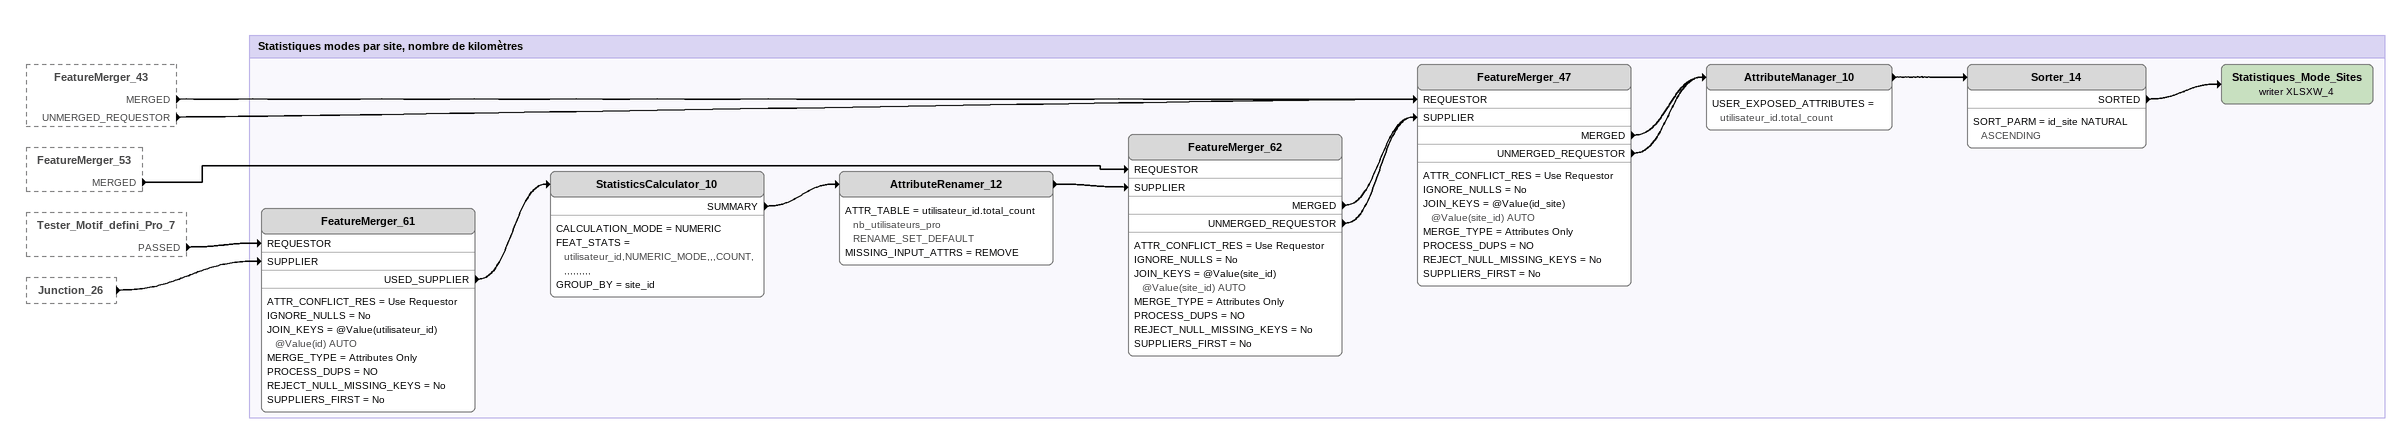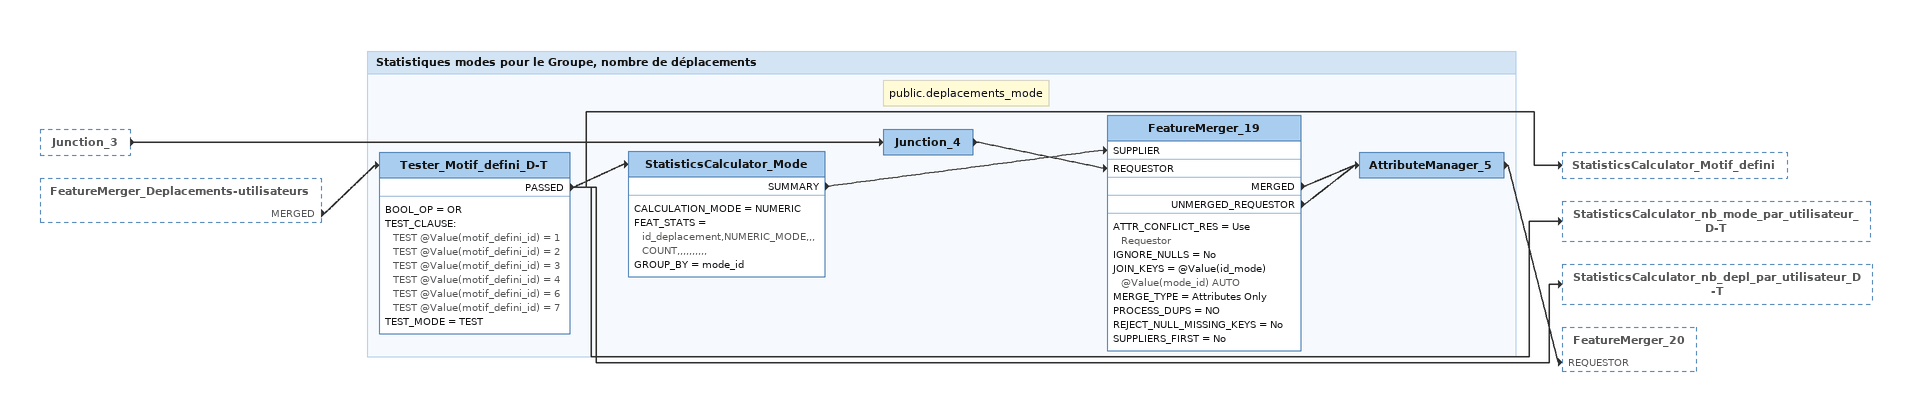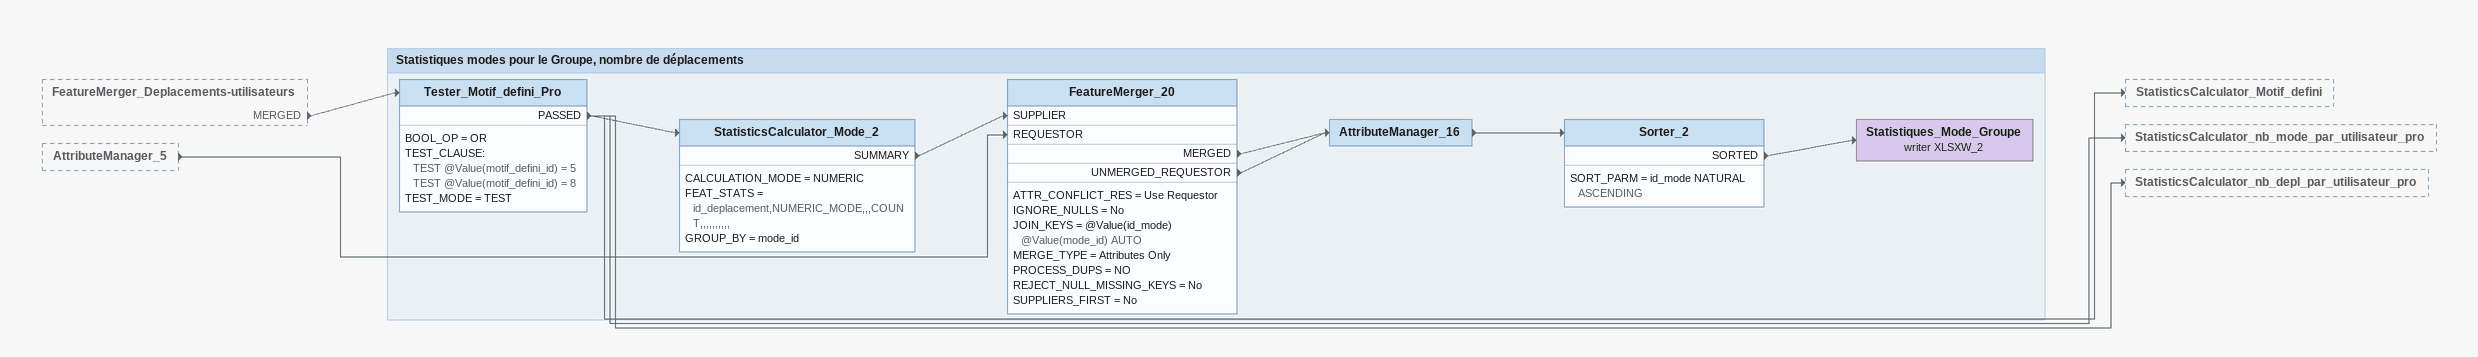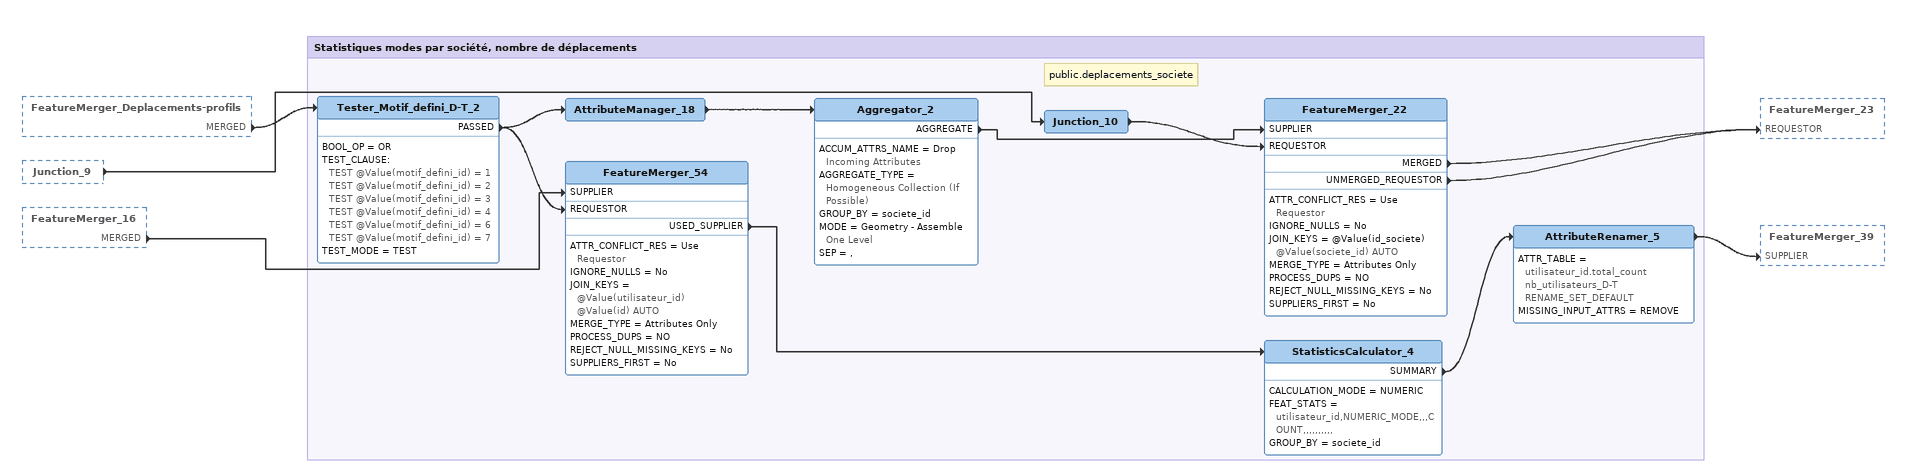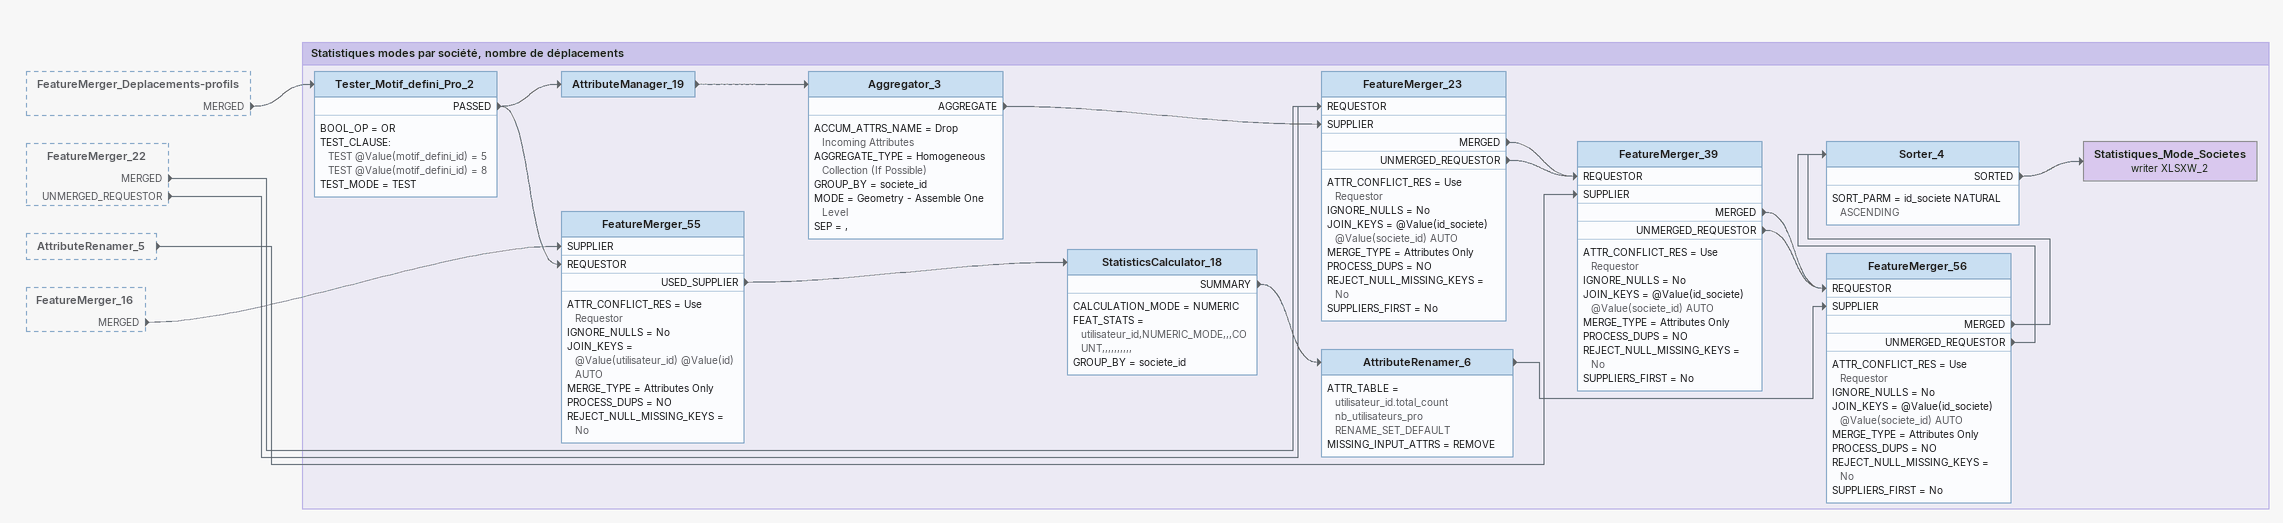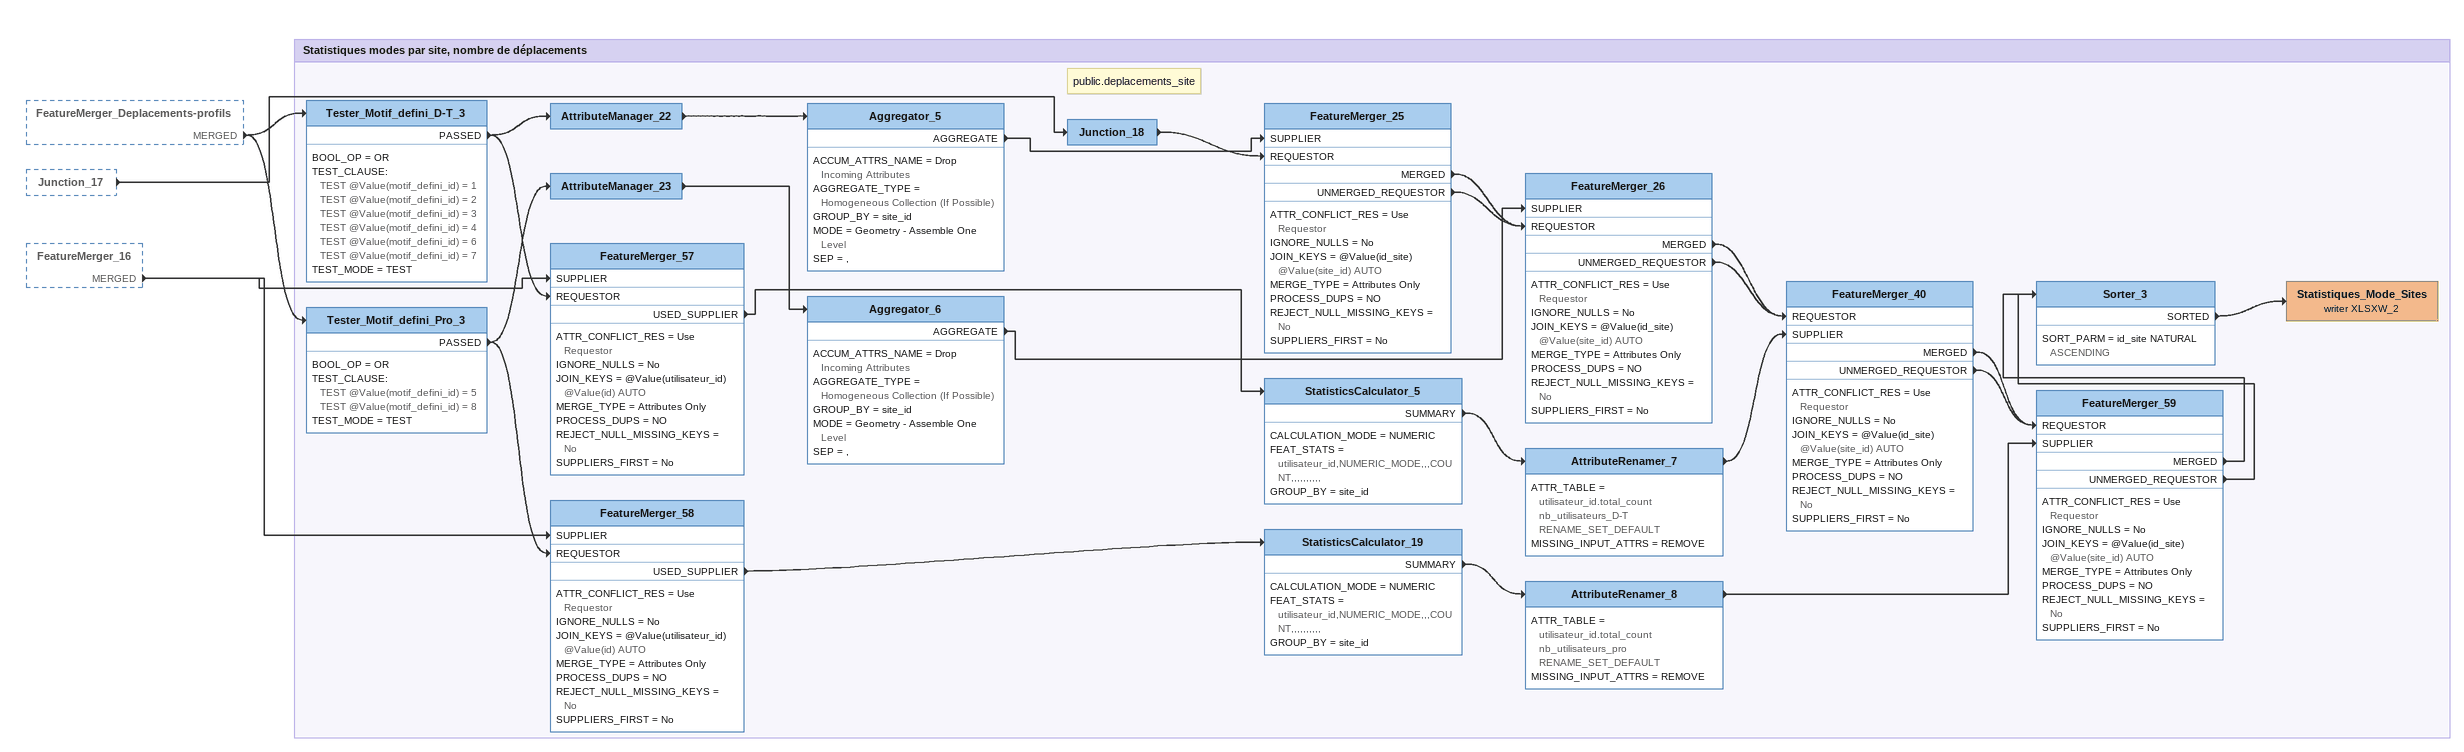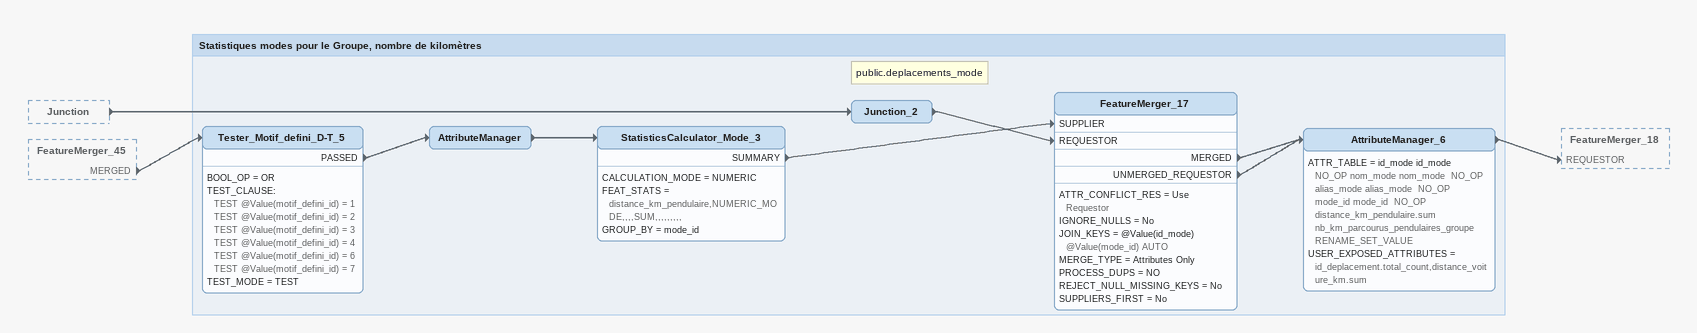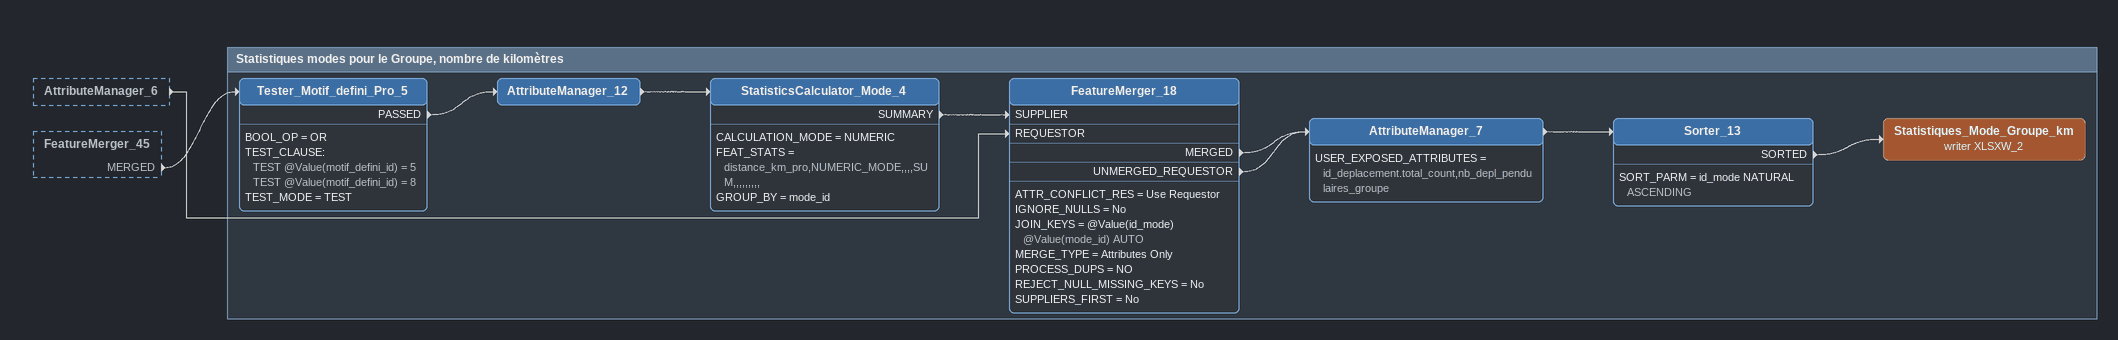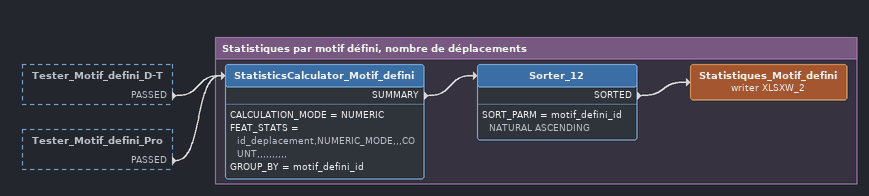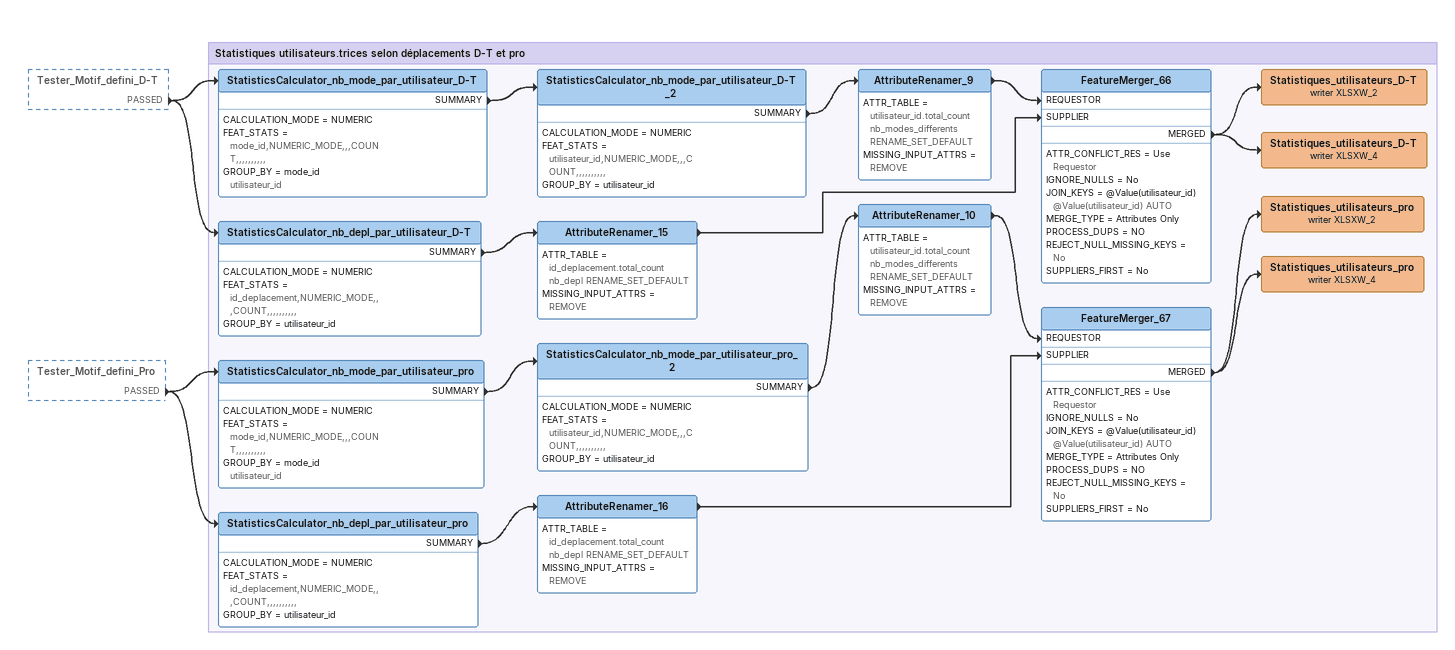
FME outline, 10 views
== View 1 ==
FeatureMerger_43 [outside]
    MERGED -> FeatureMerger_47 [REQUESTOR]
    UNMERGED_REQUESTOR -> FeatureMerger_47 [REQUESTOR]
FeatureMerger_53 [outside]
    MERGED -> FeatureMerger_62 [REQUESTOR]
Tester_Motif_defini_Pro_7 [outside]
    PASSED -> FeatureMerger_61 [REQUESTOR]
Junction_26 [outside]
    -> FeatureMerger_61 [SUPPLIER]

Bookmark: Statistiques modes par site, nombre de kilomètres
FeatureMerger_61
    ATTR_CONFLICT_RES = Use Requestor
    IGNORE_NULLS = No
    JOIN_KEYS = @Value(utilisateur_id) @Value(id) AUTO
    MERGE_TYPE = Attributes Only
    PROCESS_DUPS = NO
    REJECT_NULL_MISSING_KEYS = No
    SUPPLIERS_FIRST = No
    USED_SUPPLIER -> StatisticsCalculator_10
StatisticsCalculator_10
    CALCULATION_MODE = NUMERIC
    FEAT_STATS = utilisateur_id,NUMERIC_MODE,,,COUNT,,,,,,,,,,
    GROUP_BY = site_id
    SUMMARY -> AttributeRenamer_12
AttributeRenamer_12
    ATTR_TABLE = utilisateur_id.total_count nb_utilisateurs_pro RENAME_SET_DEFAULT
    MISSING_INPUT_ATTRS = REMOVE
    -> FeatureMerger_62 [SUPPLIER]
FeatureMerger_62
    ATTR_CONFLICT_RES = Use Requestor
    IGNORE_NULLS = No
    JOIN_KEYS = @Value(site_id) @Value(site_id) AUTO
    MERGE_TYPE = Attributes Only
    PROCESS_DUPS = NO
    REJECT_NULL_MISSING_KEYS = No
    SUPPLIERS_FIRST = No
    MERGED -> FeatureMerger_47 [SUPPLIER]
    UNMERGED_REQUESTOR -> FeatureMerger_47 [SUPPLIER]
FeatureMerger_47
    ATTR_CONFLICT_RES = Use Requestor
    IGNORE_NULLS = No
    JOIN_KEYS = @Value(id_site) @Value(site_id) AUTO
    MERGE_TYPE = Attributes Only
    PROCESS_DUPS = NO
    REJECT_NULL_MISSING_KEYS = No
    SUPPLIERS_FIRST = No
    MERGED -> AttributeManager_10
    UNMERGED_REQUESTOR -> AttributeManager_10
AttributeManager_10
    USER_EXPOSED_ATTRIBUTES = utilisateur_id.total_count
    -> Sorter_14
Sorter_14
    SORT_PARM = id_site NATURAL ASCENDING
    SORTED -> Statistiques_Mode_Sites (writer XLSXW_4)
Statistiques_Mode_Sites (writer XLSXW_4)

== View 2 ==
Junction_3 [outside]
    -> Junction_4
FeatureMerger_Deplacements-utilisateurs [outside]
    MERGED -> Tester_Motif_defini_D-T

Bookmark: Statistiques modes pour le Groupe, nombre de déplacements
Note: public.deplacements_mode
Junction_4
    -> FeatureMerger_19 [REQUESTOR]
Tester_Motif_defini_D-T
    BOOL_OP = OR
    TEST_CLAUSE:
      TEST @Value(motif_defini_id) = 1
      TEST @Value(motif_defini_id) = 2
      TEST @Value(motif_defini_id) = 3
      TEST @Value(motif_defini_id) = 4
      TEST @Value(motif_defini_id) = 6
      TEST @Value(motif_defini_id) = 7
    TEST_MODE = TEST
    PASSED -> StatisticsCalculator_Mode
    PASSED -> StatisticsCalculator_Motif_defini
    PASSED -> StatisticsCalculator_nb_mode_par_utilisateur_D-T
    PASSED -> StatisticsCalculator_nb_depl_par_utilisateur_D-T
StatisticsCalculator_Mode
    CALCULATION_MODE = NUMERIC
    FEAT_STATS = id_deplacement,NUMERIC_MODE,,,COUNT,,,,,,,,,,
    GROUP_BY = mode_id
    SUMMARY -> FeatureMerger_19 [SUPPLIER]
FeatureMerger_19
    ATTR_CONFLICT_RES = Use Requestor
    IGNORE_NULLS = No
    JOIN_KEYS = @Value(id_mode) @Value(mode_id) AUTO
    MERGE_TYPE = Attributes Only
    PROCESS_DUPS = NO
    REJECT_NULL_MISSING_KEYS = No
    SUPPLIERS_FIRST = No
    MERGED -> AttributeManager_5
    UNMERGED_REQUESTOR -> AttributeManager_5
AttributeManager_5
    -> FeatureMerger_20 [REQUESTOR]

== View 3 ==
FeatureMerger_Deplacements-utilisateurs [outside]
    MERGED -> Tester_Motif_defini_Pro
AttributeManager_5 [outside]
    -> FeatureMerger_20 [REQUESTOR]

Bookmark: Statistiques modes pour le Groupe, nombre de déplacements
Tester_Motif_defini_Pro
    BOOL_OP = OR
    TEST_CLAUSE:
      TEST @Value(motif_defini_id) = 5
      TEST @Value(motif_defini_id) = 8
    TEST_MODE = TEST
    PASSED -> StatisticsCalculator_Mode_2
    PASSED -> StatisticsCalculator_Motif_defini
    PASSED -> StatisticsCalculator_nb_mode_par_utilisateur_pro
    PASSED -> StatisticsCalculator_nb_depl_par_utilisateur_pro
StatisticsCalculator_Mode_2
    CALCULATION_MODE = NUMERIC
    FEAT_STATS = id_deplacement,NUMERIC_MODE,,,COUNT,,,,,,,,,,
    GROUP_BY = mode_id
    SUMMARY -> FeatureMerger_20 [SUPPLIER]
FeatureMerger_20
    ATTR_CONFLICT_RES = Use Requestor
    IGNORE_NULLS = No
    JOIN_KEYS = @Value(id_mode) @Value(mode_id) AUTO
    MERGE_TYPE = Attributes Only
    PROCESS_DUPS = NO
    REJECT_NULL_MISSING_KEYS = No
    SUPPLIERS_FIRST = No
    MERGED -> AttributeManager_16
    UNMERGED_REQUESTOR -> AttributeManager_16
AttributeManager_16
    -> Sorter_2
Sorter_2
    SORT_PARM = id_mode NATURAL ASCENDING
    SORTED -> Statistiques_Mode_Groupe (writer XLSXW_2)
Statistiques_Mode_Groupe (writer XLSXW_2)

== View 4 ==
FeatureMerger_Deplacements-profils [outside]
    MERGED -> Tester_Motif_defini_D-T_2
Junction_9 [outside]
    -> Junction_10
FeatureMerger_16 [outside]
    MERGED -> FeatureMerger_54 [SUPPLIER]

Bookmark: Statistiques modes par société, nombre de déplacements
Note: public.deplacements_societe
Junction_10
    -> FeatureMerger_22 [REQUESTOR]
Tester_Motif_defini_D-T_2
    BOOL_OP = OR
    TEST_CLAUSE:
      TEST @Value(motif_defini_id) = 1
      TEST @Value(motif_defini_id) = 2
      TEST @Value(motif_defini_id) = 3
      TEST @Value(motif_defini_id) = 4
      TEST @Value(motif_defini_id) = 6
      TEST @Value(motif_defini_id) = 7
    TEST_MODE = TEST
    PASSED -> AttributeManager_18
    PASSED -> FeatureMerger_54 [REQUESTOR]
AttributeManager_18
    -> Aggregator_2
Aggregator_2
    ACCUM_ATTRS_NAME = Drop Incoming Attributes
    AGGREGATE_TYPE = Homogeneous Collection (If Possible)
    GROUP_BY = societe_id
    MODE = Geometry - Assemble One Level
    SEP = ,
    AGGREGATE -> FeatureMerger_22 [SUPPLIER]
FeatureMerger_22
    ATTR_CONFLICT_RES = Use Requestor
    IGNORE_NULLS = No
    JOIN_KEYS = @Value(id_societe) @Value(societe_id) AUTO
    MERGE_TYPE = Attributes Only
    PROCESS_DUPS = NO
    REJECT_NULL_MISSING_KEYS = No
    SUPPLIERS_FIRST = No
    MERGED -> FeatureMerger_23 [REQUESTOR]
    UNMERGED_REQUESTOR -> FeatureMerger_23 [REQUESTOR]
FeatureMerger_54
    ATTR_CONFLICT_RES = Use Requestor
    IGNORE_NULLS = No
    JOIN_KEYS = @Value(utilisateur_id) @Value(id) AUTO
    MERGE_TYPE = Attributes Only
    PROCESS_DUPS = NO
    REJECT_NULL_MISSING_KEYS = No
    SUPPLIERS_FIRST = No
    USED_SUPPLIER -> StatisticsCalculator_4
StatisticsCalculator_4
    CALCULATION_MODE = NUMERIC
    FEAT_STATS = utilisateur_id,NUMERIC_MODE,,,COUNT,,,,,,,,,,
    GROUP_BY = societe_id
    SUMMARY -> AttributeRenamer_5
AttributeRenamer_5
    ATTR_TABLE = utilisateur_id.total_count nb_utilisateurs_D-T RENAME_SET_DEFAULT
    MISSING_INPUT_ATTRS = REMOVE
    -> FeatureMerger_39 [SUPPLIER]

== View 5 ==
FeatureMerger_Deplacements-profils [outside]
    MERGED -> Tester_Motif_defini_Pro_2
FeatureMerger_22 [outside]
    MERGED -> FeatureMerger_23 [REQUESTOR]
    UNMERGED_REQUESTOR -> FeatureMerger_23 [REQUESTOR]
AttributeRenamer_5 [outside]
    -> FeatureMerger_39 [SUPPLIER]
FeatureMerger_16 [outside]
    MERGED -> FeatureMerger_55 [SUPPLIER]

Bookmark: Statistiques modes par société, nombre de déplacements
Tester_Motif_defini_Pro_2
    BOOL_OP = OR
    TEST_CLAUSE:
      TEST @Value(motif_defini_id) = 5
      TEST @Value(motif_defini_id) = 8
    TEST_MODE = TEST
    PASSED -> AttributeManager_19
    PASSED -> FeatureMerger_55 [REQUESTOR]
AttributeManager_19
    -> Aggregator_3
Aggregator_3
    ACCUM_ATTRS_NAME = Drop Incoming Attributes
    AGGREGATE_TYPE = Homogeneous Collection (If Possible)
    GROUP_BY = societe_id
    MODE = Geometry - Assemble One Level
    SEP = ,
    AGGREGATE -> FeatureMerger_23 [SUPPLIER]
FeatureMerger_23
    ATTR_CONFLICT_RES = Use Requestor
    IGNORE_NULLS = No
    JOIN_KEYS = @Value(id_societe) @Value(societe_id) AUTO
    MERGE_TYPE = Attributes Only
    PROCESS_DUPS = NO
    REJECT_NULL_MISSING_KEYS = No
    SUPPLIERS_FIRST = No
    MERGED -> FeatureMerger_39 [REQUESTOR]
    UNMERGED_REQUESTOR -> FeatureMerger_39 [REQUESTOR]
FeatureMerger_39
    ATTR_CONFLICT_RES = Use Requestor
    IGNORE_NULLS = No
    JOIN_KEYS = @Value(id_societe) @Value(societe_id) AUTO
    MERGE_TYPE = Attributes Only
    PROCESS_DUPS = NO
    REJECT_NULL_MISSING_KEYS = No
    SUPPLIERS_FIRST = No
    MERGED -> FeatureMerger_56 [REQUESTOR]
    UNMERGED_REQUESTOR -> FeatureMerger_56 [REQUESTOR]
FeatureMerger_55
    ATTR_CONFLICT_RES = Use Requestor
    IGNORE_NULLS = No
    JOIN_KEYS = @Value(utilisateur_id) @Value(id) AUTO
    MERGE_TYPE = Attributes Only
    PROCESS_DUPS = NO
    REJECT_NULL_MISSING_KEYS = No
    USED_SUPPLIER -> StatisticsCalculator_18
StatisticsCalculator_18
    CALCULATION_MODE = NUMERIC
    FEAT_STATS = utilisateur_id,NUMERIC_MODE,,,COUNT,,,,,,,,,,
    GROUP_BY = societe_id
    SUMMARY -> AttributeRenamer_6
AttributeRenamer_6
    ATTR_TABLE = utilisateur_id.total_count nb_utilisateurs_pro RENAME_SET_DEFAULT
    MISSING_INPUT_ATTRS = REMOVE
    -> FeatureMerger_56 [SUPPLIER]
FeatureMerger_56
    ATTR_CONFLICT_RES = Use Requestor
    IGNORE_NULLS = No
    JOIN_KEYS = @Value(id_societe) @Value(societe_id) AUTO
    MERGE_TYPE = Attributes Only
    PROCESS_DUPS = NO
    REJECT_NULL_MISSING_KEYS = No
    SUPPLIERS_FIRST = No
    MERGED -> Sorter_4
    UNMERGED_REQUESTOR -> Sorter_4
Sorter_4
    SORT_PARM = id_societe NATURAL ASCENDING
    SORTED -> Statistiques_Mode_Societes (writer XLSXW_2)
Statistiques_Mode_Societes (writer XLSXW_2)

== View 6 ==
FeatureMerger_Deplacements-profils [outside]
    MERGED -> Tester_Motif_defini_D-T_3
    MERGED -> Tester_Motif_defini_Pro_3
Junction_17 [outside]
    -> Junction_18
FeatureMerger_16 [outside]
    MERGED -> FeatureMerger_57 [SUPPLIER]
    MERGED -> FeatureMerger_58 [SUPPLIER]

Bookmark: Statistiques modes par site, nombre de déplacements
Note: public.deplacements_site
Junction_18
    -> FeatureMerger_25 [REQUESTOR]
Tester_Motif_defini_D-T_3
    BOOL_OP = OR
    TEST_CLAUSE:
      TEST @Value(motif_defini_id) = 1
      TEST @Value(motif_defini_id) = 2
      TEST @Value(motif_defini_id) = 3
      TEST @Value(motif_defini_id) = 4
      TEST @Value(motif_defini_id) = 6
      TEST @Value(motif_defini_id) = 7
    TEST_MODE = TEST
    PASSED -> AttributeManager_22
    PASSED -> FeatureMerger_57 [REQUESTOR]
AttributeManager_22
    -> Aggregator_5
Aggregator_5
    ACCUM_ATTRS_NAME = Drop Incoming Attributes
    AGGREGATE_TYPE = Homogeneous Collection (If Possible)
    GROUP_BY = site_id
    MODE = Geometry - Assemble One Level
    SEP = ,
    AGGREGATE -> FeatureMerger_25 [SUPPLIER]
FeatureMerger_25
    ATTR_CONFLICT_RES = Use Requestor
    IGNORE_NULLS = No
    JOIN_KEYS = @Value(id_site) @Value(site_id) AUTO
    MERGE_TYPE = Attributes Only
    PROCESS_DUPS = NO
    REJECT_NULL_MISSING_KEYS = No
    SUPPLIERS_FIRST = No
    MERGED -> FeatureMerger_26 [REQUESTOR]
    UNMERGED_REQUESTOR -> FeatureMerger_26 [REQUESTOR]
FeatureMerger_57
    ATTR_CONFLICT_RES = Use Requestor
    IGNORE_NULLS = No
    JOIN_KEYS = @Value(utilisateur_id) @Value(id) AUTO
    MERGE_TYPE = Attributes Only
    PROCESS_DUPS = NO
    REJECT_NULL_MISSING_KEYS = No
    SUPPLIERS_FIRST = No
    USED_SUPPLIER -> StatisticsCalculator_5
StatisticsCalculator_5
    CALCULATION_MODE = NUMERIC
    FEAT_STATS = utilisateur_id,NUMERIC_MODE,,,COUNT,,,,,,,,,,
    GROUP_BY = site_id
    SUMMARY -> AttributeRenamer_7
AttributeRenamer_7
    ATTR_TABLE = utilisateur_id.total_count nb_utilisateurs_D-T RENAME_SET_DEFAULT
    MISSING_INPUT_ATTRS = REMOVE
    -> FeatureMerger_40 [SUPPLIER]
Tester_Motif_defini_Pro_3
    BOOL_OP = OR
    TEST_CLAUSE:
      TEST @Value(motif_defini_id) = 5
      TEST @Value(motif_defini_id) = 8
    TEST_MODE = TEST
    PASSED -> AttributeManager_23
    PASSED -> FeatureMerger_58 [REQUESTOR]
AttributeManager_23
    -> Aggregator_6
Aggregator_6
    ACCUM_ATTRS_NAME = Drop Incoming Attributes
    AGGREGATE_TYPE = Homogeneous Collection (If Possible)
    GROUP_BY = site_id
    MODE = Geometry - Assemble One Level
    SEP = ,
    AGGREGATE -> FeatureMerger_26 [SUPPLIER]
FeatureMerger_26
    ATTR_CONFLICT_RES = Use Requestor
    IGNORE_NULLS = No
    JOIN_KEYS = @Value(id_site) @Value(site_id) AUTO
    MERGE_TYPE = Attributes Only
    PROCESS_DUPS = NO
    REJECT_NULL_MISSING_KEYS = No
    SUPPLIERS_FIRST = No
    MERGED -> FeatureMerger_40 [REQUESTOR]
    UNMERGED_REQUESTOR -> FeatureMerger_40 [REQUESTOR]
FeatureMerger_40
    ATTR_CONFLICT_RES = Use Requestor
    IGNORE_NULLS = No
    JOIN_KEYS = @Value(id_site) @Value(site_id) AUTO
    MERGE_TYPE = Attributes Only
    PROCESS_DUPS = NO
    REJECT_NULL_MISSING_KEYS = No
    SUPPLIERS_FIRST = No
    MERGED -> FeatureMerger_59 [REQUESTOR]
    UNMERGED_REQUESTOR -> FeatureMerger_59 [REQUESTOR]
FeatureMerger_58
    ATTR_CONFLICT_RES = Use Requestor
    IGNORE_NULLS = No
    JOIN_KEYS = @Value(utilisateur_id) @Value(id) AUTO
    MERGE_TYPE = Attributes Only
    PROCESS_DUPS = NO
    REJECT_NULL_MISSING_KEYS = No
    SUPPLIERS_FIRST = No
    USED_SUPPLIER -> StatisticsCalculator_19
StatisticsCalculator_19
    CALCULATION_MODE = NUMERIC
    FEAT_STATS = utilisateur_id,NUMERIC_MODE,,,COUNT,,,,,,,,,,
    GROUP_BY = site_id
    SUMMARY -> AttributeRenamer_8
AttributeRenamer_8
    ATTR_TABLE = utilisateur_id.total_count nb_utilisateurs_pro RENAME_SET_DEFAULT
    MISSING_INPUT_ATTRS = REMOVE
    -> FeatureMerger_59 [SUPPLIER]
FeatureMerger_59
    ATTR_CONFLICT_RES = Use Requestor
    IGNORE_NULLS = No
    JOIN_KEYS = @Value(id_site) @Value(site_id) AUTO
    MERGE_TYPE = Attributes Only
    PROCESS_DUPS = NO
    REJECT_NULL_MISSING_KEYS = No
    SUPPLIERS_FIRST = No
    MERGED -> Sorter_3
    UNMERGED_REQUESTOR -> Sorter_3
Sorter_3
    SORT_PARM = id_site NATURAL ASCENDING
    SORTED -> Statistiques_Mode_Sites (writer XLSXW_2)
Statistiques_Mode_Sites (writer XLSXW_2)

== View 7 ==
Junction [outside]
    -> Junction_2
FeatureMerger_45 [outside]
    MERGED -> Tester_Motif_defini_D-T_5

Bookmark: Statistiques modes pour le Groupe, nombre de kilomètres
Note: public.deplacements_mode
Junction_2
    -> FeatureMerger_17 [REQUESTOR]
Tester_Motif_defini_D-T_5
    BOOL_OP = OR
    TEST_CLAUSE:
      TEST @Value(motif_defini_id) = 1
      TEST @Value(motif_defini_id) = 2
      TEST @Value(motif_defini_id) = 3
      TEST @Value(motif_defini_id) = 4
      TEST @Value(motif_defini_id) = 6
      TEST @Value(motif_defini_id) = 7
    TEST_MODE = TEST
    PASSED -> AttributeManager
AttributeManager
    -> StatisticsCalculator_Mode_3
StatisticsCalculator_Mode_3
    CALCULATION_MODE = NUMERIC
    FEAT_STATS = distance_km_pendulaire,NUMERIC_MODE,,,,SUM,,,,,,,,,
    GROUP_BY = mode_id
    SUMMARY -> FeatureMerger_17 [SUPPLIER]
FeatureMerger_17
    ATTR_CONFLICT_RES = Use Requestor
    IGNORE_NULLS = No
    JOIN_KEYS = @Value(id_mode) @Value(mode_id) AUTO
    MERGE_TYPE = Attributes Only
    PROCESS_DUPS = NO
    REJECT_NULL_MISSING_KEYS = No
    SUPPLIERS_FIRST = No
    MERGED -> AttributeManager_6
    UNMERGED_REQUESTOR -> AttributeManager_6
AttributeManager_6
    ATTR_TABLE = id_mode id_mode  NO_OP nom_mode nom_mode  NO_OP alias_mode alias_mode  NO_OP mode_id mode_id  NO_OP distance_km_pendulaire.sum nb_km_parcourus_pendulaires_groupe  RENAME_SET_VALUE
    USER_EXPOSED_ATTRIBUTES = id_deplacement.total_count,distance_voiture_km.sum
    -> FeatureMerger_18 [REQUESTOR]

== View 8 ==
AttributeManager_6 [outside]
    -> FeatureMerger_18 [REQUESTOR]
FeatureMerger_45 [outside]
    MERGED -> Tester_Motif_defini_Pro_5

Bookmark: Statistiques modes pour le Groupe, nombre de kilomètres
Tester_Motif_defini_Pro_5
    BOOL_OP = OR
    TEST_CLAUSE:
      TEST @Value(motif_defini_id) = 5
      TEST @Value(motif_defini_id) = 8
    TEST_MODE = TEST
    PASSED -> AttributeManager_12
AttributeManager_12
    -> StatisticsCalculator_Mode_4
StatisticsCalculator_Mode_4
    CALCULATION_MODE = NUMERIC
    FEAT_STATS = distance_km_pro,NUMERIC_MODE,,,,SUM,,,,,,,,,
    GROUP_BY = mode_id
    SUMMARY -> FeatureMerger_18 [SUPPLIER]
FeatureMerger_18
    ATTR_CONFLICT_RES = Use Requestor
    IGNORE_NULLS = No
    JOIN_KEYS = @Value(id_mode) @Value(mode_id) AUTO
    MERGE_TYPE = Attributes Only
    PROCESS_DUPS = NO
    REJECT_NULL_MISSING_KEYS = No
    SUPPLIERS_FIRST = No
    MERGED -> AttributeManager_7
    UNMERGED_REQUESTOR -> AttributeManager_7
AttributeManager_7
    USER_EXPOSED_ATTRIBUTES = id_deplacement.total_count,nb_depl_pendulaires_groupe
    -> Sorter_13
Sorter_13
    SORT_PARM = id_mode NATURAL ASCENDING
    SORTED -> Statistiques_Mode_Groupe_km (writer XLSXW_2)
Statistiques_Mode_Groupe_km (writer XLSXW_2)

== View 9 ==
Tester_Motif_defini_D-T [outside]
    PASSED -> StatisticsCalculator_Motif_defini
Tester_Motif_defini_Pro [outside]
    PASSED -> StatisticsCalculator_Motif_defini

Bookmark: Statistiques par motif défini, nombre de déplacements
StatisticsCalculator_Motif_defini
    CALCULATION_MODE = NUMERIC
    FEAT_STATS = id_deplacement,NUMERIC_MODE,,,COUNT,,,,,,,,,,
    GROUP_BY = motif_defini_id
    SUMMARY -> Sorter_12
Sorter_12
    SORT_PARM = motif_defini_id NATURAL ASCENDING
    SORTED -> Statistiques_Motif_defini (writer XLSXW_2)
Statistiques_Motif_defini (writer XLSXW_2)

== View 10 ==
Tester_Motif_defini_D-T [outside]
    PASSED -> StatisticsCalculator_nb_mode_par_utilisateur_D-T
    PASSED -> StatisticsCalculator_nb_depl_par_utilisateur_D-T
Tester_Motif_defini_Pro [outside]
    PASSED -> StatisticsCalculator_nb_mode_par_utilisateur_pro
    PASSED -> StatisticsCalculator_nb_depl_par_utilisateur_pro

Bookmark: Statistiques utilisateurs.trices selon déplacements D-T et pro
StatisticsCalculator_nb_mode_par_utilisateur_D-T
    CALCULATION_MODE = NUMERIC
    FEAT_STATS = mode_id,NUMERIC_MODE,,,COUNT,,,,,,,,,,
    GROUP_BY = mode_id utilisateur_id
    SUMMARY -> StatisticsCalculator_nb_mode_par_utilisateur_D-T_2
StatisticsCalculator_nb_mode_par_utilisateur_D-T_2
    CALCULATION_MODE = NUMERIC
    FEAT_STATS = utilisateur_id,NUMERIC_MODE,,,COUNT,,,,,,,,,,
    GROUP_BY = utilisateur_id
    SUMMARY -> AttributeRenamer_9
AttributeRenamer_9
    ATTR_TABLE = utilisateur_id.total_count nb_modes_differents RENAME_SET_DEFAULT
    MISSING_INPUT_ATTRS = REMOVE
    -> FeatureMerger_66 [REQUESTOR]
StatisticsCalculator_nb_depl_par_utilisateur_D-T
    CALCULATION_MODE = NUMERIC
    FEAT_STATS = id_deplacement,NUMERIC_MODE,,,COUNT,,,,,,,,,,
    GROUP_BY = utilisateur_id
    SUMMARY -> AttributeRenamer_15
AttributeRenamer_15
    ATTR_TABLE = id_deplacement.total_count nb_depl RENAME_SET_DEFAULT
    MISSING_INPUT_ATTRS = REMOVE
    -> FeatureMerger_66 [SUPPLIER]
FeatureMerger_66
    ATTR_CONFLICT_RES = Use Requestor
    IGNORE_NULLS = No
    JOIN_KEYS = @Value(utilisateur_id) @Value(utilisateur_id) AUTO
    MERGE_TYPE = Attributes Only
    PROCESS_DUPS = NO
    REJECT_NULL_MISSING_KEYS = No
    SUPPLIERS_FIRST = No
    MERGED -> Statistiques_utilisateurs_D-T (writer XLSXW_2)
    MERGED -> Statistiques_utilisateurs_D-T (writer XLSXW_4)
Statistiques_utilisateurs_D-T (writer XLSXW_2)
Statistiques_utilisateurs_D-T (writer XLSXW_4)
StatisticsCalculator_nb_mode_par_utilisateur_pro
    CALCULATION_MODE = NUMERIC
    FEAT_STATS = mode_id,NUMERIC_MODE,,,COUNT,,,,,,,,,,
    GROUP_BY = mode_id utilisateur_id
    SUMMARY -> StatisticsCalculator_nb_mode_par_utilisateur_pro_2
StatisticsCalculator_nb_mode_par_utilisateur_pro_2
    CALCULATION_MODE = NUMERIC
    FEAT_STATS = utilisateur_id,NUMERIC_MODE,,,COUNT,,,,,,,,,,
    GROUP_BY = utilisateur_id
    SUMMARY -> AttributeRenamer_10
AttributeRenamer_10
    ATTR_TABLE = utilisateur_id.total_count nb_modes_differents RENAME_SET_DEFAULT
    MISSING_INPUT_ATTRS = REMOVE
    -> FeatureMerger_67 [REQUESTOR]
StatisticsCalculator_nb_depl_par_utilisateur_pro
    CALCULATION_MODE = NUMERIC
    FEAT_STATS = id_deplacement,NUMERIC_MODE,,,COUNT,,,,,,,,,,
    GROUP_BY = utilisateur_id
    SUMMARY -> AttributeRenamer_16
AttributeRenamer_16
    ATTR_TABLE = id_deplacement.total_count nb_depl RENAME_SET_DEFAULT
    MISSING_INPUT_ATTRS = REMOVE
    -> FeatureMerger_67 [SUPPLIER]
FeatureMerger_67
    ATTR_CONFLICT_RES = Use Requestor
    IGNORE_NULLS = No
    JOIN_KEYS = @Value(utilisateur_id) @Value(utilisateur_id) AUTO
    MERGE_TYPE = Attributes Only
    PROCESS_DUPS = NO
    REJECT_NULL_MISSING_KEYS = No
    SUPPLIERS_FIRST = No
    MERGED -> Statistiques_utilisateurs_pro (writer XLSXW_2)
    MERGED -> Statistiques_utilisateurs_pro (writer XLSXW_4)
Statistiques_utilisateurs_pro (writer XLSXW_2)
Statistiques_utilisateurs_pro (writer XLSXW_4)
